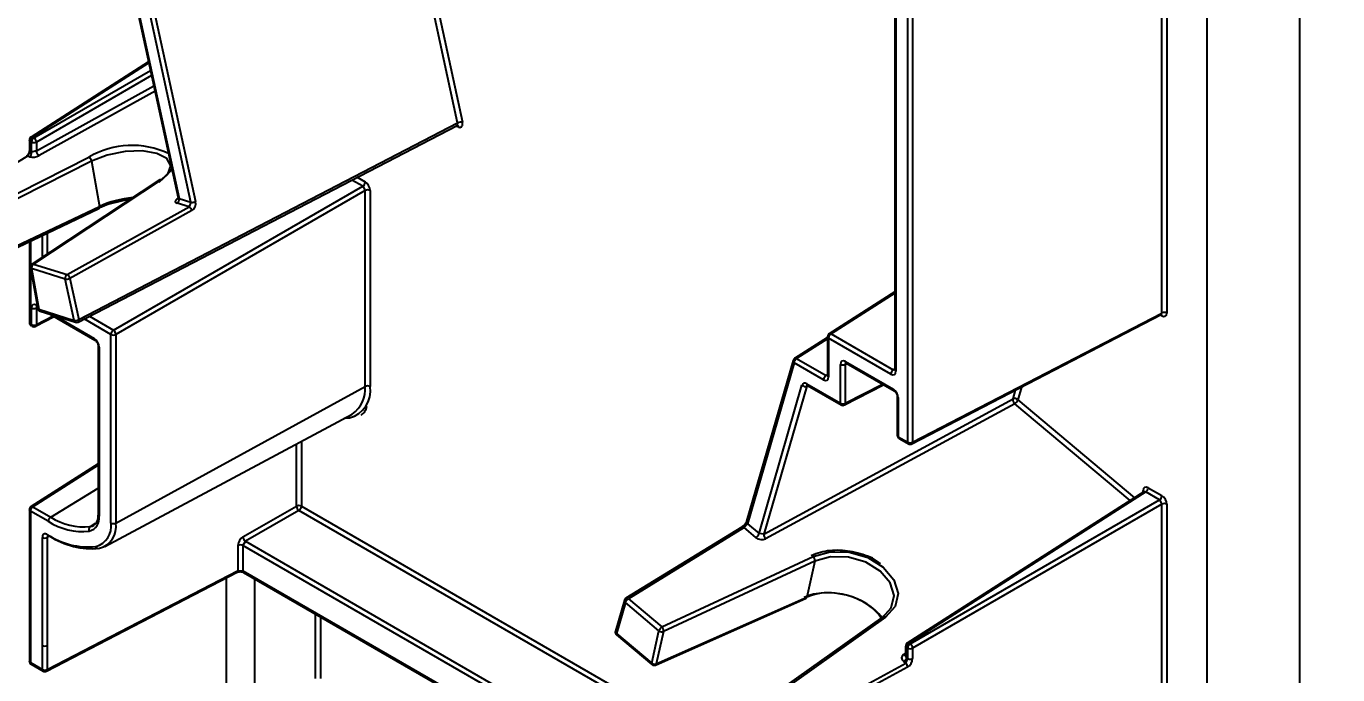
# Model space of a CAD drawing. Extents: x -3.1 to 9.8, y -8.5 to 0.
# Drawn here: x 6.206 to 7.954, y -3.234 to -2.37 of the extents above; entities that cross this region are included whole.
import ezdxf
from ezdxf import colors
from ezdxf.entities.mleader import LeaderData, LeaderLine
from ezdxf.math import Vec2, Vec3

# ---------------------------------------------------------------- set-up
doc = ezdxf.new("R2010")
doc.units = 0
doc.header["$LTSCALE"] = 0.5
doc.header["$MEASUREMENT"] = 0
doc.layers.add('End Cap', color=92, linetype='CONTINUOUS')
doc.layers.add('FAB DWG', color=221, linetype='CONTINUOUS')
doc.layers.add('Text-Unprinted', color=131, linetype='CONTINUOUS', plot=False)
doc.styles.add('LSAD_Standard', font='arial.ttf')

msp = doc.modelspace()

# ---------------------------------------------------------------- linework, layer by layer
at = {"layer": 'End Cap', "transparency": 16777216}
for p, q in [((7.9032, -4.0008), (7.9032, -1.7095)), ((7.7797, -4.0226), (7.7797, -1.7808)), ((6.7806, -2.4985), (6.6993, -2.1239)), ((6.7057, -2.1228), (6.787, -2.4974)), ((7.7192, -2.7517), (7.7192, -2.1193)), ((7.7257, -2.1194), (7.7257, -2.7517)), ((7.3632, -2.305), (7.3632, -2.8273)), ((7.3646, -2.3069), (7.3646, -2.8292)), ((7.3805, -2.9238), (7.3805, -2.3053)), ((7.387, -2.3054), (7.387, -2.9239)), ((6.4249, -2.6042), (6.3628, -2.318)), ((6.3692, -2.3169), (6.4313, -2.6031)), ((6.3509, -2.3348), (6.4081, -2.5981)), ((6.3522, -2.3357), (6.4094, -2.5993)), ((6.3688, -2.417), (6.212, -2.5173)), ((6.3691, -2.4185), (6.2144, -2.5174)), ((6.2158, -2.5182), (6.3712, -2.4285)), ((6.3727, -2.4352), (6.2191, -2.5239)), ((6.2191, -2.5358), (6.3757, -2.449)), ((6.3773, -2.4563), (6.223, -2.5419)), ((6.2758, -2.7605), (6.7806, -2.4985)), ((6.7806, -2.4985), (6.7798, -2.5018)), ((6.2748, -2.7638), (6.7798, -2.5018)), ((6.7821, -2.5041), (6.7778, -2.5028)), ((6.2098, -2.5212), (6.2098, -2.5351)), ((6.2126, -2.5239), (6.2112, -2.5231)), ((6.2112, -2.5231), (6.2112, -2.5371)), ((6.2126, -2.5375), (6.2126, -2.5239)), ((6.2144, -2.5174), (6.2158, -2.5182)), ((6.2191, -2.5239), (6.2191, -2.5358)), ((6.2073, -2.5427), (6.053, -2.6355)), ((6.0873, -2.6463), (6.2891, -2.5439)), ((6.2928, -2.5493), (6.091, -2.6516)), ((6.2112, -2.5371), (6.2073, -2.5427)), ((6.21, -2.5435), (6.2073, -2.5427)), ((6.2112, -2.5371), (6.2126, -2.5375)), ((6.2191, -2.5358), (6.2126, -2.5375)), ((6.2928, -2.5493), (6.3035, -2.6096)), ((6.3835, -2.5744), (6.2134, -2.6867)), ((6.3853, -2.5742), (6.2153, -2.6865)), ((6.3218, -2.7746), (6.6541, -2.5828)), ((6.6541, -2.5828), (6.6396, -2.5745)), ((6.6465, -2.5709), (6.6573, -2.5771)), ((6.6541, -2.5828), (6.6574, -2.5885)), ((6.6574, -2.5885), (6.3251, -2.7803)), ((6.4068, -2.5996), (6.4081, -2.5989)), ((6.4094, -2.5993), (6.4081, -2.5981)), ((6.4094, -2.5993), (6.4249, -2.6042)), ((6.4249, -2.6042), (6.4226, -2.6103)), ((6.6574, -2.8496), (6.6574, -2.5885)), ((6.6639, -2.5886), (6.6639, -2.8496)), ((6.0997, -2.7089), (6.3025, -2.6126)), ((6.1006, -2.7058), (6.3035, -2.6096)), ((6.26, -2.7005), (6.4226, -2.6103)), ((6.4264, -2.6153), (6.2638, -2.7055)), ((6.4226, -2.6103), (6.4068, -2.6054)), ((6.2098, -2.6566), (6.2098, -2.7645)), ((6.2112, -2.656), (6.2112, -2.7664)), ((6.2271, -2.6777), (6.2271, -2.6485)), ((6.2336, -2.6454), (6.2336, -2.6734)), ((6.2114, -2.6914), (6.221, -2.7457)), ((6.2153, -2.6865), (6.26, -2.7005)), ((6.2127, -2.6925), (6.2223, -2.7467)), ((6.2575, -2.7066), (6.2127, -2.6925)), ((6.2694, -2.7615), (6.2575, -2.7066)), ((6.2638, -2.7055), (6.2758, -2.7605)), ((7.3632, -2.7233), (7.2758, -2.7793)), ((7.3632, -2.7251), (7.2782, -2.7794)), ((6.2191, -2.745), (6.2201, -2.7429)), ((6.2207, -2.7442), (6.2191, -2.745)), ((6.2192, -2.7412), (6.2203, -2.7418)), ((6.2201, -2.7433), (6.2207, -2.7436)), ((6.2202, -2.7433), (6.2201, -2.7433)), ((6.2126, -2.7672), (6.2126, -2.745)), ((6.218, -2.7694), (6.243, -2.7565)), ((6.2191, -2.745), (6.2191, -2.7672)), ((6.2191, -2.7672), (6.2415, -2.7556)), ((6.2223, -2.7467), (6.2694, -2.7615)), ((6.2242, -2.7493), (6.2713, -2.7641)), ((6.238, -2.7536), (6.2971, -2.7877)), ((6.244, -2.7555), (6.2961, -2.7856)), ((6.3186, -2.7802), (6.2829, -2.7596)), ((6.2898, -2.756), (6.3218, -2.7746)), ((7.386, -2.9261), (7.7182, -2.7538)), ((7.387, -2.9239), (7.7192, -2.7517)), ((7.7191, -2.7556), (7.7172, -2.7544)), ((7.7182, -2.7538), (7.7192, -2.7517)), ((6.2112, -2.7664), (6.2126, -2.7672)), ((6.2121, -2.7685), (6.2135, -2.7693)), ((6.3014, -2.7951), (6.3014, -3.0204)), ((6.3186, -3.0315), (6.3186, -2.7802)), ((6.3251, -2.7803), (6.3251, -3.0316)), ((7.2736, -2.7844), (7.2297, -2.8121)), ((7.2736, -2.7861), (7.2321, -2.8123)), ((7.2736, -2.7832), (7.2736, -2.835)), ((7.275, -2.7851), (7.275, -2.837)), ((7.358, -2.833), (7.275, -2.7851)), ((7.2782, -2.7794), (7.3612, -2.8274)), ((6.3027, -2.797), (6.3027, -3.0223)), ((7.2321, -2.8123), (7.2716, -2.8351)), ((7.2277, -2.8148), (7.1656, -3.0292)), ((7.2289, -2.818), (7.1667, -3.0324)), ((7.2684, -2.8408), (7.2289, -2.818)), ((7.2907, -2.872), (7.2907, -2.8201)), ((7.2972, -2.8202), (7.2982, -2.818)), ((7.2993, -2.8191), (7.2972, -2.8202)), ((7.2972, -2.8202), (7.2972, -2.872)), ((7.2973, -2.8163), (7.3613, -2.8533)), ((7.2983, -2.8185), (7.3623, -2.8554)), ((7.3612, -2.8274), (7.3632, -2.8261)), ((7.3636, -2.8276), (7.3612, -2.8274)), ((7.1823, -3.0455), (7.2395, -2.848)), ((7.2459, -2.849), (7.1887, -3.0462)), ((7.2459, -2.8461), (7.2907, -2.872)), ((7.2459, -2.849), (7.2468, -2.8478)), ((7.2471, -2.8484), (7.2459, -2.849)), ((7.2468, -2.8482), (7.2917, -2.8741)), ((7.2716, -2.8351), (7.2736, -2.8338)), ((7.274, -2.8353), (7.2716, -2.8351)), ((7.2962, -2.8742), (7.3482, -2.8473)), ((7.2972, -2.872), (7.3467, -2.8464)), ((6.3251, -3.0316), (6.6574, -2.8496)), ((7.1887, -3.0462), (7.5208, -2.8662)), ((7.3665, -2.8628), (7.3665, -2.9147)), ((7.3679, -2.8647), (7.3679, -2.9166)), ((7.5208, -2.8662), (7.5242, -2.8544)), ((7.532, -2.8504), (7.5271, -2.8673)), ((7.5231, -2.8725), (7.1911, -3.0524)), ((7.6768, -3.0017), (7.5231, -2.8725)), ((7.5271, -2.8673), (7.6826, -2.9979)), ((6.3106, -3.0627), (6.6402, -2.8863)), ((7.3679, -2.9166), (7.3805, -2.9238)), ((7.3689, -2.9187), (7.3815, -2.926)), ((6.5658, -3.0089), (6.5658, -2.9261)), ((6.5723, -2.9226), (6.5723, -3.009)), ((6.3014, -2.9525), (6.212, -3.0097)), ((6.3014, -2.9542), (6.2144, -3.0098)), ((6.2382, -3.0236), (6.3014, -2.9852)), ((7.6942, -2.9905), (7.6942, -2.9882)), ((7.7008, -2.9844), (7.7191, -2.995)), ((7.6952, -2.9899), (7.3799, -3.1915)), ((7.6976, -2.9901), (7.3823, -3.1917)), ((7.3837, -3.1925), (7.7159, -3.0007)), ((7.7192, -3.0064), (7.387, -3.1982)), ((7.6952, -2.9899), (7.6976, -2.9901)), ((7.7159, -3.0007), (7.6976, -2.9901)), ((7.7159, -3.0007), (7.7192, -3.0064)), ((7.7192, -3.2693), (7.7192, -3.0064)), ((7.7257, -3.0065), (7.7257, -3.2693)), ((6.2098, -3.0136), (6.2098, -3.2156)), ((6.2112, -3.0155), (6.2112, -3.2175)), ((6.235, -3.0292), (6.2112, -3.0155)), ((6.2144, -3.0098), (6.2382, -3.0236)), ((6.4945, -3.0501), (6.5658, -3.0089)), ((6.5691, -3.0147), (6.4978, -3.0558)), ((7.1228, -3.3343), (6.5691, -3.0147)), ((6.5723, -3.009), (7.126, -3.3286)), ((6.2911, -3.0363), (6.2981, -3.0319)), ((7.1593, -3.0368), (7.0049, -3.1317)), ((7.1625, -3.0375), (7.0081, -3.1324)), ((7.1625, -3.0375), (7.1667, -3.0324)), ((7.1782, -3.0507), (7.1625, -3.0375)), ((7.1667, -3.0324), (7.1823, -3.0455)), ((6.2271, -3.1946), (6.2271, -3.0507)), ((6.2368, -3.049), (6.2336, -3.0507)), ((6.2336, -3.0507), (6.2336, -3.1946)), ((6.4978, -3.0558), (6.4944, -3.0614)), ((6.4978, -3.0558), (7.0533, -3.3765)), ((7.1887, -3.0462), (7.1823, -3.0455)), ((6.4879, -3.0949), (6.4879, -3.0613)), ((7.0501, -3.3822), (6.4944, -3.0614)), ((6.4944, -3.0614), (6.4944, -3.0951)), ((7.0528, -3.17), (7.2546, -3.076)), ((7.2568, -3.0822), (7.055, -3.1761)), ((7.2568, -3.0822), (7.2461, -3.1301)), ((6.2325, -3.2289), (6.4868, -3.0971)), ((6.2336, -3.2267), (6.4879, -3.0949)), ((6.4723, -3.1046), (6.4723, -3.2678)), ((6.4879, -3.0949), (6.4944, -3.0951)), ((6.4944, -3.0951), (7.0501, -3.4159)), ((6.4953, -3.0973), (7.051, -3.4181)), ((6.5097, -3.1056), (6.5097, -3.2857)), ((7.0029, -3.1344), (6.9909, -3.1755)), ((7.0041, -3.1376), (6.9921, -3.1788)), ((7.0488, -3.1752), (7.0041, -3.1376)), ((7.0081, -3.1324), (7.0528, -3.17)), ((7.0444, -3.2207), (7.2451, -3.1316)), ((7.0454, -3.2193), (7.2461, -3.1301)), ((6.5911, -3.2387), (6.5911, -3.1526)), ((6.5977, -3.1563), (6.5977, -3.2387)), ((7.3474, -3.1563), (7.1773, -3.277)), ((7.3508, -3.1569), (7.1808, -3.2775)), ((6.9921, -3.1788), (7.0392, -3.2183)), ((6.9924, -3.1804), (7.0395, -3.22)), ((7.0392, -3.2183), (7.0488, -3.1752)), ((7.055, -3.1761), (7.0454, -3.2193)), ((6.2271, -3.2266), (6.2271, -3.1946)), ((6.2336, -3.1946), (6.2336, -3.2267)), ((7.3777, -3.1954), (7.3777, -3.2078)), ((7.3805, -3.1981), (7.3791, -3.1973)), ((7.3791, -3.1973), (7.3791, -3.2109)), ((7.3805, -3.2121), (7.3805, -3.1981)), ((7.3823, -3.1917), (7.3837, -3.1925)), ((7.387, -3.1982), (7.387, -3.2122)), ((7.3749, -3.2069), (7.3777, -3.2051)), ((7.3778, -3.2184), (7.3751, -3.2161)), ((7.3791, -3.2109), (7.3777, -3.2078)), ((7.3778, -3.2184), (7.3805, -3.2121)), ((7.3791, -3.2109), (7.3805, -3.2121)), ((6.2112, -3.2175), (6.2271, -3.2266)), ((6.2121, -3.2196), (6.228, -3.2288)), ((7.2151, -3.3064), (7.3778, -3.2184)), ((7.3802, -3.2236), (7.2176, -3.3116))]:
    msp.add_line(p, q, dxfattribs=at)
at = {"layer": 'End Cap', "transparency": 16777216, "flags": 128}
for points in [[(6.3826, -2.5775), (6.3945, -2.5666), (6.3982, -2.5556), (6.393, -2.5459), (6.3799, -2.539), (6.3604, -2.5357), (6.3373, -2.5364), (6.3137, -2.5412), (6.2928, -2.5493)], [(6.3998, -2.5598), (6.3981, -2.5625), (6.3853, -2.5742)], [(6.4078, -2.5997), (6.4075, -2.5997), (6.4068, -2.5996)], [(6.6364, -2.8916), (6.6291, -2.8924), (6.6288, -2.8924)], [(6.2911, -3.0363), (6.2936, -3.0356), (6.2956, -3.0346)], [(7.2546, -3.076), (7.277, -3.0699), (7.3023, -3.0704), (7.3271, -3.0776), (7.3479, -3.0903), (7.3621, -3.107), (7.3675, -3.1253), (7.3636, -3.1427), (7.3508, -3.1569)], [(7.3466, -3.1576), (7.3585, -3.1444), (7.3622, -3.1281), (7.3571, -3.1111), (7.3439, -3.0955), (7.3244, -3.0836), (7.3013, -3.0769), (7.2777, -3.0764), (7.2568, -3.0822)]]:
    msp.add_lwpolyline(points, dxfattribs=at)
at = {"layer": 'End Cap', "transparency": 16777216}
for centre, radius, start, end in [((6.7854, -2.5072), 0.00997, 80.5966, 118.5114), ((6.213, -2.5194), 0.00236, 54.8511, 117.0246), ((6.7791, -2.5044), 0.00306, 5.5565, 68.7993), ((6.2145, -2.5212), 0.00467, 122.5943, 180), ((6.212, -2.521), 0.00224, 184.07, 247.2558), ((6.2184, -2.5234), 0.0072, 123.5376, 177.3313), ((6.2198, -2.5242), 0.0072, 123.5376, 177.3313), ((6.2159, -2.5175), 0.0072, 242.6724, 296.4584), ((6.2116, -2.5245), 0.00752, 3.985, 56.0155), ((6.3466, -2.6424), 0.114, 64.6692, 120.2737), ((6.2066, -2.5446), 0.00204, 70.5194, 119.0035), ((6.212, -2.535), 0.00224, 184.07, 247.2558), ((6.2066, -2.5385), 0.00608, 304.2669, 9.7132), ((6.2261, -2.5356), 0.00701, 181.722, 244.1327), ((6.2854, -2.5504), 0.0074, 8.6783, 60.3256), ((6.3847, -2.5763), 0.00225, 73.2207, 121.9251), ((6.6501, -2.5768), 0.0072, 303.5365, 357.3288), ((6.4034, -2.6004), 0.00608, 304.2671, 9.7129), ((6.4266, -2.5944), 0.00997, 260.5943, 298.5104), ((6.6606, -2.5949), 0.0072, 62.6735, 116.4632), ((6.3009, -2.6105), 0.00271, 307.2312, 19.2244), ((6.4195, -2.6166), 0.00695, 10.7353, 64.3365), ((6.216, -2.6906), 0.00467, 123.4414, 190.0471), ((6.213, -2.6909), 0.00164, 198.7564, 261.0324), ((6.2187, -2.6915), 0.00608, 124.2672, 189.7131), ((6.2146, -2.6886), 0.00225, 73.216, 121.9298), ((6.2634, -2.7055), 0.00608, 124.2755, 189.7046), ((6.2591, -2.6967), 0.00997, 260.5994, 298.5082), ((6.257, -2.7068), 0.00695, 10.7367, 64.337), ((6.2215, -2.7414), 0.00231, 173.7729, 234.8975), ((6.2159, -2.7386), 0.0072, 242.6724, 296.4584), ((6.2256, -2.7448), 0.00467, 190.0471, 252.5619), ((6.2226, -2.7451), 0.00164, 198.7449, 261.0398), ((6.2253, -2.7465), 0.00302, 184.9697, 248.516), ((6.271, -2.7517), 0.00997, 260.5985, 298.5111), ((6.2724, -2.7613), 0.00302, 184.9599, 248.5227), ((6.2731, -2.7615), 0.0029, 307.8317, 20.6349), ((7.7166, -2.7554), 0.00257, 355.825, 39.4585), ((7.7224, -2.7581), 0.0072, 62.6759, 116.4588), ((6.2145, -2.7645), 0.00467, 180, 240.0027), ((6.2121, -2.7643), 0.0023, 185.0116, 246.3141), ((6.2135, -2.7666), 0.00231, 173.7729, 234.8975), ((6.2149, -2.7674), 0.00231, 173.7729, 234.8975), ((6.2159, -2.7608), 0.0072, 242.6724, 296.4584), ((6.2159, -2.7653), 0.00467, 240.0027, 297.4004), ((6.2167, -2.7675), 0.00236, 302.9907, 5.1401), ((6.2727, -2.7596), 0.00467, 252.5619, 297.4271), ((6.3258, -2.7806), 0.0072, 123.5375, 177.3314), ((6.3176, -2.7808), 0.00752, 3.9846, 56.0159), ((7.2769, -2.7813), 0.00229, 53.8462, 118.0298), ((6.2984, -2.7859), 0.0023, 173.6573, 234.2236), ((6.3037, -2.7949), 0.00234, 186.3887, 245.8255), ((6.3219, -2.7738), 0.0072, 242.6724, 296.4584), ((7.2783, -2.7832), 0.00467, 122.5943, 180), ((7.2759, -2.783), 0.0023, 184.9324, 246.3933), ((7.2822, -2.7854), 0.0072, 123.5377, 177.3313), ((7.2322, -2.8161), 0.00467, 122.2673, 163.8348), ((7.2361, -2.8183), 0.0072, 123.5378, 177.3312), ((7.2308, -2.8141), 0.00229, 53.7475, 117.3734), ((7.2308, -2.8154), 0.00316, 167.5364, 232.9746), ((7.294, -2.8137), 0.0072, 242.6713, 296.4615), ((7.2995, -2.8166), 0.00224, 172.8205, 235.8506), ((7.3652, -2.8334), 0.0072, 123.5377, 177.3313), ((7.3655, -2.8271), 0.0023, 185.0116, 246.3141), ((6.6606, -2.856), 0.0072, 62.6735, 116.4632), ((7.2435, -2.8436), 0.0059, 227.6287, 294.1183), ((7.2481, -2.8464), 0.00224, 172.8154, 235.8558), ((7.2756, -2.8411), 0.0072, 123.5378, 177.3312), ((7.2759, -2.8349), 0.0023, 184.9324, 246.3933), ((6.6268, -2.8553), 0.0375, 284.9014, 8.7072), ((6.6175, -2.8533), 0.04, 304.505, 5.3786), ((7.3635, -2.8536), 0.00224, 172.7041, 235.9346), ((7.3688, -2.8627), 0.00224, 184.2182, 247.2524), ((7.5275, -2.8672), 0.00686, 171.6639, 229.7378), ((7.5232, -2.8716), 0.0059, 47.6309, 114.1208), ((7.294, -2.8656), 0.0072, 242.6713, 296.4615), ((7.2929, -2.8723), 0.00224, 172.8154, 235.8558), ((7.294, -2.8701), 0.00467, 240.0027, 297.4004), ((7.2949, -2.8723), 0.00236, 302.9584, 5.1724), ((7.5184, -2.8646), 0.00917, 301.1531, 343.2184), ((6.6321, -2.8933), 0.00468, 21.4558, 58.1831), ((7.3712, -2.9147), 0.00467, 180, 240.0027), ((7.3688, -2.9145), 0.00223, 183.9803, 247.3455), ((7.3701, -2.9169), 0.00224, 172.8154, 235.8558), ((7.3838, -2.9174), 0.0072, 242.6724, 296.4584), ((7.3827, -2.9241), 0.00224, 172.8154, 235.8558), ((7.3838, -2.9219), 0.00467, 240.0027, 297.4004), ((7.3847, -2.9241), 0.00236, 302.9989, 5.1319), ((7.6931, -2.9905), 0.00255, 19.4759, 64.3258), ((7.6936, -2.9841), 0.0072, 303.536, 357.3292), ((7.7119, -2.9947), 0.0072, 303.536, 357.3292), ((7.7224, -3.0129), 0.0072, 62.6759, 116.4588), ((6.2145, -3.0136), 0.00467, 122.5943, 180), ((6.212, -3.0134), 0.00224, 184.07, 247.2558), ((6.2184, -3.0158), 0.0072, 123.5378, 177.3311), ((6.213, -3.0117), 0.00229, 53.872, 118.0024), ((6.2422, -3.0296), 0.0072, 123.5378, 177.3311), ((6.2828, -2.9544), 0.0823, 237.1914, 275.7632), ((6.285, -3.0251), 0.0179, 284.9009, 8.7074), ((6.3036, -3.0203), 0.00224, 184.07, 247.2558), ((6.569, -3.0154), 0.0072, 62.6744, 116.4623), ((6.5733, -3.0084), 0.00753, 184.0035, 235.9946), ((6.5651, -3.0086), 0.0072, 303.5365, 357.3288), ((6.2811, -2.9577), 0.0851, 237.1912, 275.7635), ((6.2941, -3.0402), 0.00497, 127.6697, 205.7274), ((6.291, -3.0357), 0.028, 284.9007, 8.7077), ((6.2954, -3.0361), 0.0301, 284.8999, 8.7081), ((6.3219, -3.0251), 0.0072, 242.6724, 296.4584), ((7.1604, -3.0394), 0.00283, 42.7279, 112.9673), ((7.1686, -3.0299), 0.00314, 167.3045, 233.2065), ((6.2304, -3.0443), 0.0072, 242.6701, 296.4607), ((6.2884, -2.964), 0.0993, 236.5953, 275.6515), ((6.236, -3.0472), 0.00225, 172.918, 235.6904), ((6.2356, -3.0469), 0.0023, 246.1903, 304.1644), ((6.2931, -2.9636), 0.1021, 236.5954, 275.6515), ((6.502, -3.0496), 0.00752, 183.9857, 236.0152), ((7.1735, -3.0428), 0.00917, 301.1537, 343.2217), ((7.1955, -3.0472), 0.00685, 171.652, 229.7497), ((6.3017, -3.0618), 0.00369, 196.0019, 292.9552), ((6.4911, -3.0678), 0.0072, 62.6759, 116.4588), ((7.2494, -3.0813), 0.0074, 353.3772, 45.7182), ((6.4856, -3.0951), 0.00229, 302.0159, 6.1149), ((6.4966, -3.0954), 0.00224, 172.7869, 235.9063), ((7.006, -3.135), 0.00317, 167.652, 232.8542), ((7.0074, -3.1357), 0.00467, 121.5704, 163.8348), ((7.0128, -3.1402), 0.00917, 121.156, 163.2155), ((7.006, -3.1343), 0.00283, 42.731, 112.9642), ((7.2442, -3.1299), 0.0019, 296.7472, 351.1144), ((7.3487, -3.159), 0.00298, 45.8911, 117.0818), ((6.9954, -3.1768), 0.00467, 163.8348, 229.9542), ((6.9941, -3.1762), 0.00319, 167.9023, 232.6087), ((6.9936, -3.1793), 0.00162, 158.6232, 221.5976), ((7.0576, -3.1778), 0.00917, 121.1536, 163.2221), ((7.0527, -3.1704), 0.00618, 230.6702, 291.8685), ((7.0477, -3.1753), 0.0074, 353.3593, 45.7362), ((6.2304, -3.1882), 0.0072, 242.6701, 296.4607), ((7.3824, -3.1954), 0.00467, 122.5943, 180), ((7.38, -3.1953), 0.00224, 184.07, 247.2558), ((7.3863, -3.1977), 0.0072, 123.5376, 177.3313), ((7.381, -3.1936), 0.00236, 54.8511, 117.0246), ((7.3877, -3.1985), 0.0072, 123.5376, 177.3313), ((7.3838, -3.1917), 0.0072, 242.6724, 296.4584), ((7.3795, -3.1987), 0.00752, 3.985, 56.0155), ((6.2145, -3.2156), 0.00467, 180, 240.0027), ((6.212, -3.2154), 0.00224, 184.07, 247.2558), ((7.3771, -3.2046), 0.00317, 225.6254, 281.3236), ((7.3703, -3.2083), 0.00917, 301.147, 343.2246), ((7.3838, -3.2057), 0.0072, 242.6724, 296.4584), ((6.2134, -3.2177), 0.00224, 172.793, 235.8785), ((6.2293, -3.2269), 0.00224, 172.793, 235.8785), ((6.2304, -3.2202), 0.0072, 242.6701, 296.4607), ((6.2304, -3.2247), 0.00467, 240.0027, 297.4004), ((6.2313, -3.2269), 0.00229, 301.9901, 6.1407), ((7.0407, -3.2189), 0.00162, 158.6301, 221.5908), ((7.0431, -3.2135), 0.00618, 230.6684, 291.8697), ((7.0425, -3.2164), 0.00467, 229.9542, 293.9493), ((7.0435, -3.219), 0.0019, 296.7538, 351.1344), ((7.3728, -3.224), 0.00748, 2.4539, 48.1331)]:
    msp.add_arc(centre, radius, start, end, dxfattribs=at)
for centre, major_axis, ratio, start_param, end_param in [((6.7807, -2.4958), (-0.00467, 0.00809), 0.577015, 2.580365, 4.205613), ((6.2166, -2.5397), (0.00931, 0.00152), 0.436321, 3.855836, 5.400452), ((6.6573, -2.5847), (-0.00467, 0.00809), 0.577777, 3.927415, 5.497526), ((6.3449, -2.6301), (0.0692, 0.0107), 0.419271, 1.521345, 2.188638), ((6.3443, -2.6259), (0.0646, 0.0099), 0.418167, 1.450372, 2.189258), ((6.4134, -2.6016), (0.0092, 0.00162), 0.434674, 2.293974, 3.838591), ((6.4246, -2.6069), (0.00241, 0.00903), 0.729711, 3.75477, 5.325566), ((6.2192, -2.7488), (-0.00467, 0.00809), 0.576986, 5.498211, 7.068322), ((7.7191, -2.7479), (-0.00467, 0.00809), 0.576986, 2.356618, 3.926729), ((6.2961, -2.7932), (-0.00467, 0.00809), 0.577777, 3.927415, 5.497526), ((7.2973, -2.824), (-0.00467, 0.00809), 0.576986, 5.498211, 7.068322), ((7.358, -2.8254), (-0.00467, 0.00809), 0.576986, 2.356618, 3.926729), ((7.2459, -2.8537), (-0.00467, 0.00809), 0.577083, 5.498274, 6.789302), ((7.2684, -2.8331), (-0.00467, 0.00809), 0.576986, 2.356618, 3.926729), ((7.3613, -2.8609), (-0.00467, 0.00809), 0.577777, 3.927415, 5.497526), ((7.7008, -2.9921), (-0.00467, 0.00809), 0.576986, 5.498211, 7.068322), ((7.7191, -3.0027), (-0.00467, 0.00809), 0.577777, 3.927415, 5.497526), ((6.4946, -3.0576), (0.00486, 0.00798), 0.592292, 0.82529, 2.369907), ((7.1848, -3.0469), (0.00912, -0.00205), 0.69086, 4.069148, 5.613764), ((7.2862, -3.1734), (0.068, -0.0167), 0.675873, 0.683864, 2.423181), ((7.287, -3.1701), (0.0635, -0.0156), 0.67477, 0.616272, 2.424127), ((7.3817, -3.2123), (0.0092, -0.00236), 0.685768, 2.556206, 4.100823), ((7.3802, -3.2158), (0.00472, 0.00817), 0.595764, 3.911279, 5.482075)]:
    msp.add_ellipse(centre, major_axis=major_axis, ratio=ratio, start_param=start_param, end_param=end_param, dxfattribs=at)
for points, knots in [([(6.7798, -2.5018), (6.78, -2.5017), (6.7803, -2.5016), (6.7803, -2.5016), (6.7803, -2.5016)], [0, 0, 0, 0, 0.686318, 1, 1, 1, 1]), ([(6.2098, -2.5351), (6.2098, -2.5356), (6.2097, -2.5364), (6.2092, -2.5381), (6.2084, -2.5399), (6.2073, -2.5414), (6.2063, -2.5424), (6.2058, -2.5427), (6.2056, -2.5428)], [0, 0, 0, 0, 0.173553, 0.349671, 0.537079, 0.724714, 0.879409, 1, 1, 1, 1]), ([(6.408, -2.5981), (6.4081, -2.5984), (6.4083, -2.599), (6.4079, -2.5999), (6.4078, -2.6), (6.4078, -2.6)], [0, 0, 0, 0, 0.230656, 0.689748, 1, 1, 1, 1]), ([(6.2195, -2.743), (6.2195, -2.743), (6.2196, -2.743), (6.22, -2.7432), (6.2201, -2.7433)], [0, 0, 0, 0, 0.593597, 1, 1, 1, 1]), ([(7.7182, -2.7539), (7.7186, -2.7538), (7.719, -2.7537), (7.7188, -2.7537), (7.7188, -2.7537)], [0, 0, 0, 0, 0.952908, 1, 1, 1, 1]), ([(6.2971, -2.7877), (6.2974, -2.7879), (6.298, -2.7883), (6.2991, -2.7895), (6.3001, -2.791), (6.3009, -2.7927), (6.3013, -2.7942), (6.3013, -2.7948), (6.3014, -2.7951)], [0, 0, 0, 0, 0.161675, 0.325661, 0.504813, 0.692372, 0.859143, 1, 1, 1, 1]), ([(7.2976, -2.8182), (7.2977, -2.8182), (7.2977, -2.8182), (7.2981, -2.8184), (7.2983, -2.8185)], [0, 0, 0, 0, 0.593683, 1, 1, 1, 1]), ([(7.3632, -2.8273), (7.3632, -2.8276), (7.3632, -2.828), (7.3632, -2.828), (7.3632, -2.8279)], [0, 0, 0, 0, 0.617588, 1, 1, 1, 1]), ([(7.2462, -2.848), (7.2462, -2.848), (7.2461, -2.848), (7.2464, -2.848), (7.2467, -2.8482), (7.2468, -2.8482)], [0, 0, 0, 0, 0.051505, 0.677206, 1, 1, 1, 1]), ([(7.2736, -2.835), (7.2736, -2.8353), (7.2736, -2.8357), (7.2736, -2.8357), (7.2736, -2.8357)], [0, 0, 0, 0, 0.617606, 1, 1, 1, 1]), ([(7.3623, -2.8554), (7.3626, -2.8556), (7.3632, -2.856), (7.3643, -2.8572), (7.3653, -2.8587), (7.3661, -2.8603), (7.3665, -2.8618), (7.3665, -2.8625), (7.3665, -2.8628)], [0, 0, 0, 0, 0.1617, 0.325685, 0.504836, 0.692376, 0.859151, 1, 1, 1, 1]), ([(6.6518, -2.8876), (6.6538, -2.8863), (6.6576, -2.8836), (6.659, -2.8785), (6.6597, -2.876)], [0, 0, 0, 0, 0.517517, 1, 1, 1, 1]), ([(7.6956, -2.9895), (7.6956, -2.9895), (7.6957, -2.9894), (7.6954, -2.9898), (7.6952, -2.9899), (7.6952, -2.9899)], [0, 0, 0, 0, 0.240449, 0.94094, 1, 1, 1, 1]), ([(6.3014, -3.0204), (6.3012, -3.0227), (6.3008, -3.0281), (6.2985, -3.0328), (6.2961, -3.0338), (6.2954, -3.0342)], [0, 0, 0, 0, 0.333729, 0.788554, 1, 1, 1, 1]), ([(7.1656, -3.0292), (7.1655, -3.0295), (7.1653, -3.0301), (7.1645, -3.0315), (7.1634, -3.0331), (7.1618, -3.0348), (7.1604, -3.0361), (7.1596, -3.0366), (7.1593, -3.0368)], [0, 0, 0, 0, 0.152524, 0.302583, 0.481186, 0.677422, 0.877197, 1, 1, 1, 1]), ([(6.2337, -3.0469), (6.2332, -3.0466), (6.232, -3.046), (6.2301, -3.0458), (6.2284, -3.0466), (6.2273, -3.0482), (6.2271, -3.0498), (6.2271, -3.0507)], [0, 0, 0, 0, 0.1469322, 0.3601342, 0.5733749, 0.7866891, 1, 1, 1, 1]), ([(6.2346, -3.0486), (6.2345, -3.0486), (6.2341, -3.0488), (6.2337, -3.0495), (6.2336, -3.0503), (6.2336, -3.0507)], [0, 0, 0, 0, 0.182462, 0.591101, 1, 1, 1, 1]), ([(6.234, -3.0487), (6.234, -3.0487), (6.2339, -3.0487), (6.2341, -3.0487), (6.2345, -3.0489), (6.2347, -3.049)], [0, 0, 0, 0, 0.008669, 0.635029, 1, 1, 1, 1]), ([(7.3441, -3.086), (7.3432, -3.0852), (7.3363, -3.0789), (7.3171, -3.0716), (7.2902, -3.0667), (7.2673, -3.0689), (7.2559, -3.0735), (7.2519, -3.0751)], [0, 0, 0, 0, 0.0388068, 0.3099089, 0.5817222, 0.8543569, 1, 1, 1, 1]), ([(6.4868, -3.0971), (6.4871, -3.0969), (6.4878, -3.0966), (6.4894, -3.0963), (6.4913, -3.0962), (6.4931, -3.0964), (6.4945, -3.0968), (6.4951, -3.0971), (6.4953, -3.0973)], [0, 0, 0, 0, 0.164333, 0.33116, 0.51438, 0.706005, 0.87453, 1, 1, 1, 1])]:
    msp.add_open_spline(points, degree=3, knots=knots, dxfattribs=at)
at = {"layer": 'Text-Unprinted', "ltscale": 0.5, "transparency": 16777216}
msp.add_lwpolyline([(7.9032, 0), (0, 0), (0, -8.4768), (7.9032, -8.4768)], close=True, dxfattribs=at)

# ---------------------------------------------------------------- leaders
at = {"layer": 'FAB DWG', "ltscale": 0.5, "transparency": 16777216}
ml = msp.add_multileader_mtext('Standard', dxfattribs=at)
ml.set_content('8-32 KEPS NUT\\P(HW08320-00)', color=256, style='LSAD_Standard')
ml.set_leader_properties()
ml.build(insert=Vec2(0, 0))
ml.multileader.update_dxf_attribs({"text_left_attachment_type": 2, "dogleg_length": 0.36, "arrow_head_size": 0.2284})
ctx = ml.context
ctx.base_point, ctx.char_height, ctx.arrow_head_size, ctx.landing_gap_size, ctx.plane_origin = Vec3(4.9811, -5.4576), 0.197711, 0.2284, 0.1096, Vec3(9.6472, 10.1563)
ctx.left_attachment = 2
notes = []
notes.append((ctx, [(0, (1, 1, 0), (4.7713, -5.4576), (1, 0), 0.2098, [(0, [(6.0576, -3.3564), (5.462, -3.0741)], 0, [])])]))
ctx.mtext.insert, ctx.mtext.width, ctx.mtext.defined_height, ctx.mtext.flow_direction = Vec3(5.0907, -5.1616), 4.716156, 0.7905, 5
for ctx, leaders in notes:
    for number, flags, end, landing, length, lines in leaders:
        leader = LeaderData()
        leader.index, (leader.has_last_leader_line, leader.has_dogleg_vector, leader.attachment_direction) = number, flags
        leader.last_leader_point, leader.dogleg_vector, leader.dogleg_length = Vec3(end), Vec3(landing), length
        for number, points, colour, breaks in lines:
            line = LeaderLine()
            line.index, line.vertices, line.color, line.breaks = number, Vec3.list(points), colors.encode_raw_color(colour), breaks
            leader.lines.append(line)
        ctx.leaders.append(leader)

doc.saveas('drawing.dxf')
